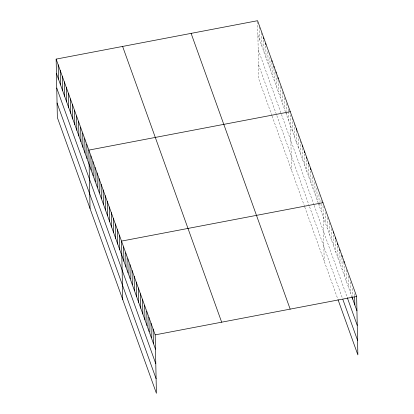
<?xml version="1.0" encoding="UTF-8"?>
<svg xmlns="http://www.w3.org/2000/svg" width="414" height="414" viewBox="0 0 414 414"><rect width="100%" height="100%" fill="white"/><g stroke="black" fill="none" stroke-linecap="round" stroke-linejoin="round"><path stroke-width="0.31" stroke-dasharray="2.07 1.55" d="M257.886 35.066L285.469 111.847M285.67 112.417L318.154 202.844M318.361 203.414L351.89 296.75M258.191 49.613L281.277 113.876M281.479 114.445L313.962 204.873M314.169 205.442L347.351 297.821M258.507 64.6L309.17 205.644M309.579 206.777L342.404 298.158M271.884 115.542L258.812 79.141L257.596 21.326M272.091 116.111L304.575 206.539M304.776 207.109L337.865 299.224M354.601 293.712L354.653 296.212M352.505 288.475L352.676 296.6M350.389 281.991L350.627 293.236M348.283 276.133L348.521 287.378M346.166 269.649L346.414 281.515M344.034 262.538L344.308 275.657M341.959 257.927L342.207 269.799M339.853 252.069L340.101 263.941M337.746 246.211L337.995 258.077M335.64 240.353L335.889 252.219M333.549 235.116L333.787 246.361M331.433 228.631L331.681 240.498M329.327 222.773L329.575 234.64M327.236 217.536L327.474 228.782M325.145 212.299L325.368 222.918M323.029 205.815L324.183 261.136M320.985 200.128L321.217 211.373M318.94 194.44L319.111 202.565M319.122 203.186L319.173 205.686M316.886 188.132L317.134 199.998M314.842 182.445L315.09 194.311M312.798 176.757L313.046 188.624M310.754 171.07L311.002 182.936M308.715 165.383L308.963 177.249M306.671 159.695L306.919 171.562M304.626 154.008L304.875 165.874M302.582 148.321L302.831 160.187M300.502 140.76L300.787 154.5M298.458 135.073L298.748 148.812M296.429 130.006L296.703 143.125M294.375 123.698L294.659 137.438M292.331 118.011L292.615 131.75M290.338 114.818L291.497 170.138M288.294 109.13L288.335 111.009M288.346 111.63L288.532 120.376M286.255 103.443L286.421 111.568M286.436 112.189L286.488 114.688M284.211 97.756L284.444 109.001M282.167 92.068L282.4 103.314M280.123 86.386L280.361 97.626M278.068 80.073L278.317 91.939M276.024 74.385L276.273 86.252M273.98 68.698L274.228 80.564M271.941 63.011L272.189 74.877M269.897 57.323L270.145 69.19M267.853 51.636L268.101 63.502M265.809 45.949L266.057 57.815M263.765 40.261L264.013 52.128M261.684 32.701L261.974 46.44M259.64 27.014L259.93 40.753"/><path stroke-width="0.62" d="M56.138 59.109L155.188 334.859L156.414 393.3L57.36 117.55L56.138 59.109L257.586 20.7L356.64 296.45L357.862 354.891L338.078 299.808M290.271 111.697L88.824 150.106L90.05 208.547M322.961 202.694L121.514 241.103L122.735 299.545M155.188 334.859L356.64 296.45M351.89 296.75L356.94 310.816M347.351 297.821L357.246 325.363M342.823 299.327L357.556 340.344M191.108 33.374L290.162 309.123M122.616 46.435L221.666 322.185M56.439 73.475L155.493 349.225M56.744 88.022L155.793 363.771M57.054 103.008L156.109 378.753M354.663 296.838L354.834 304.958M352.692 297.221L352.728 299.094M344.008 261.291L344.034 262.538M341.907 255.433L341.933 256.68M339.801 249.57L339.827 250.822M337.695 243.711L337.72 244.959M335.588 237.853L335.614 239.101M333.487 231.99L333.513 233.242M310.702 168.57L310.728 169.818M308.658 162.883L308.684 164.13M306.619 157.196L306.645 158.443M304.575 151.508L304.601 152.756M302.53 145.821L302.556 147.068M296.403 128.759L296.429 130.006M278.017 77.573L278.042 78.82M275.972 71.886L275.998 73.133M273.928 66.199L273.954 67.446M271.884 60.511L271.91 61.758M265.757 43.449L265.783 44.696M263.713 37.762L263.739 39.009M153.087 329.001L153.387 343.366M150.981 323.137L151.281 337.503M148.874 317.279L149.175 331.645M146.773 311.421L147.073 325.787M144.667 305.558L144.967 319.929M142.561 299.7L142.861 314.066M140.455 293.842L140.755 308.207M138.354 287.978L138.654 302.349M136.247 282.12L136.548 296.486M134.141 276.262L134.441 290.628M132.035 270.404L132.335 284.77M129.934 264.541L130.234 278.907M127.828 258.683L128.128 273.049M125.721 252.825L126.022 267.19M123.615 246.961L123.915 261.332M119.47 235.416L119.77 249.782M117.426 229.729L117.726 244.094M115.382 224.041L115.682 238.407M113.338 218.354L113.643 232.72M111.299 212.667L111.599 227.032M109.255 206.979L109.555 221.345M107.21 201.292L107.511 215.658M105.166 195.605L105.472 209.97M103.127 189.917L103.428 204.283M101.083 184.23L101.383 198.596M99.039 178.543L99.339 192.908M96.995 172.855L97.295 187.221M94.951 167.168L95.256 181.534M92.912 161.481L93.212 175.846M90.868 155.793L91.168 170.159M86.78 144.419L87.085 158.785M84.741 138.731L85.041 153.097M82.697 133.044L82.997 147.41M80.652 127.357L80.953 141.723M78.608 121.669L78.908 136.035M76.564 115.982L76.869 130.348M74.525 110.295L74.825 124.661M72.481 104.607L72.781 118.973M70.437 98.92L70.737 113.286M68.393 93.233L68.698 107.599M66.354 87.545L66.654 101.911M64.31 81.858L64.61 96.224M62.266 76.171L62.566 90.537M60.221 70.483L60.522 84.849M58.177 64.796L58.483 79.162"/></g></svg>
